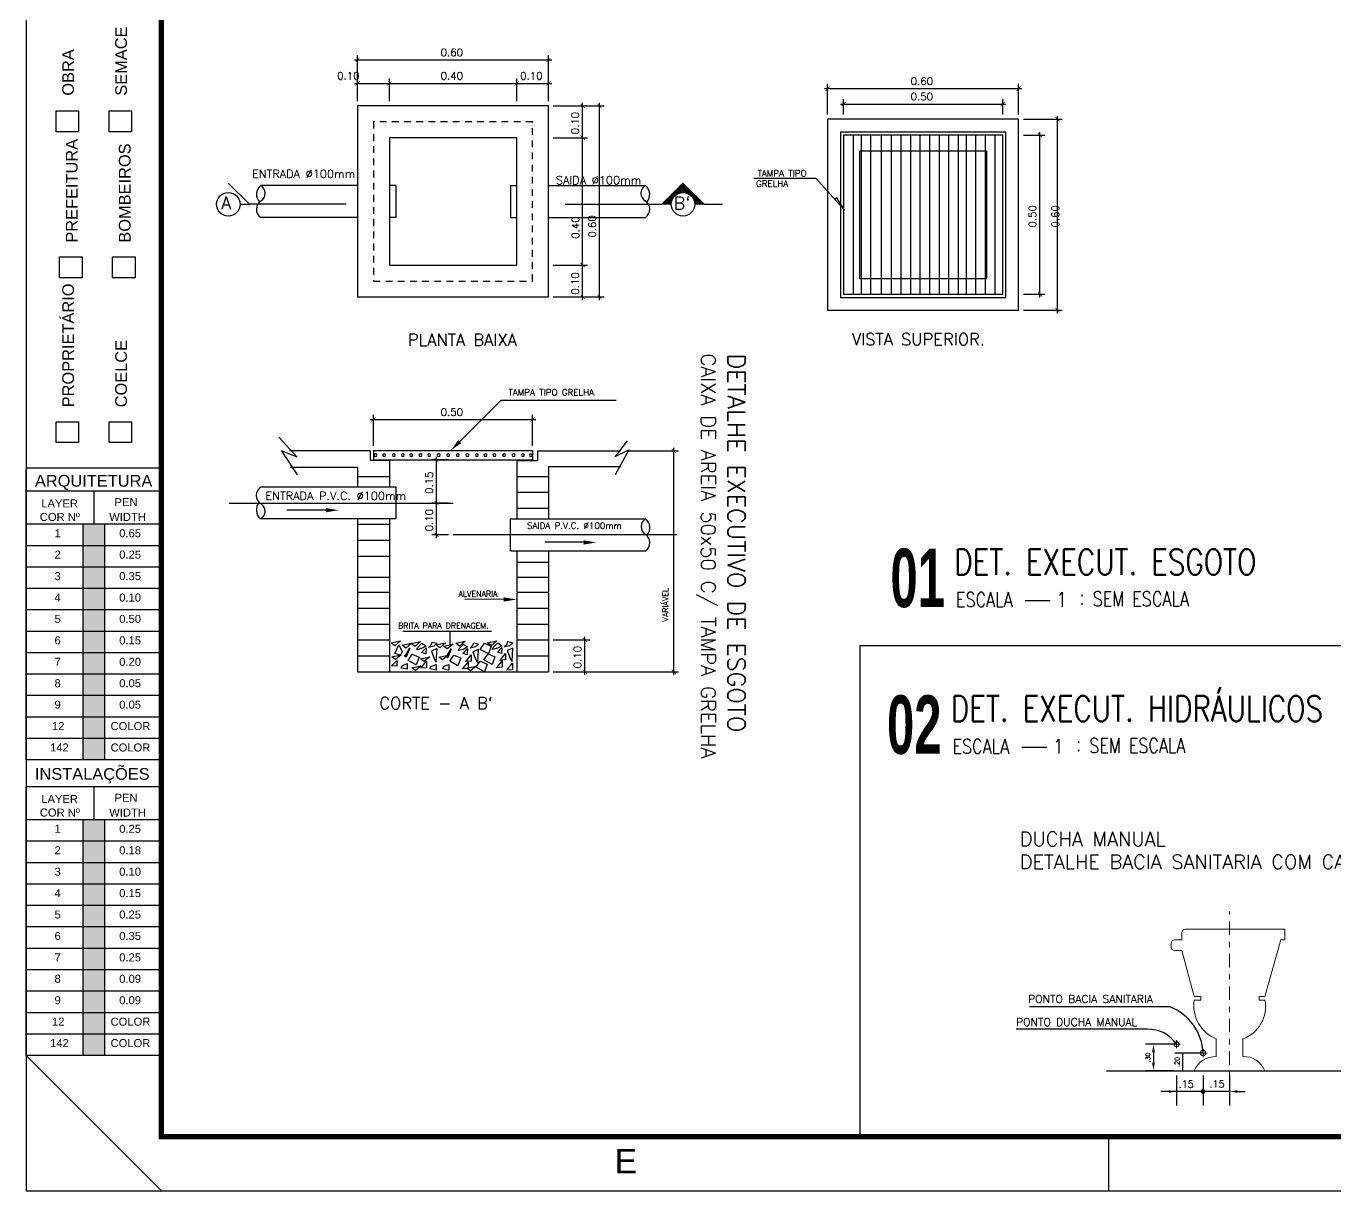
# Model space of a CAD drawing. Header units: millimetres. Extents: x 3923 to 4120, y 744 to 867.
# Drawn here: x 3923.03 to 3947.21, y 743.99 to 765.51 of the extents above; entities that cross this region are included whole.
import ezdxf
from ezdxf.enums import TextEntityAlignment as Align

# ---------------------------------------------------------------- set-up
doc = ezdxf.new("R2010")
doc.units = ezdxf.units.MM
for name, pattern in [('CENTER2', [28.575, 19.05, -3.175, 3.175, -3.175]), ('DASHDOT2', [0.5, 0.25, -0.125, 0, -0.125]), ('HIDDEN', [0.375, 0.25, -0.125])]:
    doc.linetypes.add(name, pattern=pattern)
for name, color, linetype in [('A-LAYOUT', 7, 'Continuous'), ('A-PEN-R', 1, 'Continuous'), ('CERC02', 3, 'Continuous'), ('DETALLHES_CAIXAS', 6, 'Continuous'), ("PRANCHA - PROJETU'S", 7, 'Continuous'), ('TEXT', 2, 'Continuous'), ('TUBELPAREDE', 2, 'Continuous'), ('TUBULACAO', 2, 'Continuous'), ('TXT_1', 2, 'Continuous'), ('TXT_2', 6, 'Continuous')]:
    doc.layers.add(name, color=color, linetype=linetype)
doc.layers.add('BLOCOS HIDRAULICA', color=4, linetype='Continuous', lineweight=9)
doc.styles.add('ADITIVOCAD', font='ROMANS.shx')
doc.styles.add('ARIAL', font='arial.ttf', dxfattribs={"height": 2})
doc.styles.add('REG140', font='romans.shx', dxfattribs={"width": 0.8, "height": 0.35})
doc.styles.add('REG80', font='romans.shx', dxfattribs={"width": 0.8, "height": 0.2})
doc.styles.add('ROMANS', font='romans__.ttf', dxfattribs={"height": 0.1})
doc.styles.add('SANSSERIF2', font='sanssb__.ttf', dxfattribs={"width": 0.8})

# ---------------------------------------------------------------- blocks, each defined once
blk = doc.blocks.new('ADFSGASDFG')
at = {"layer": "PRANCHA - PROJETU'S"}
h = blk.add_hatch(color=1, dxfattribs=at)
h.set_gradient(color1=(255, 0, 0), color2=(255, 0, 0), tint=1)
h.paths.add_polyline_path([(278.03, 60.265), (277.634, 60.265), (277.634, 59.869), (278.03, 59.869)])
h = blk.add_hatch(color=1, dxfattribs=at)
h.set_gradient(color1=(255, 255, 0), color2=(255, 255, 0), tint=1)
h.paths.add_polyline_path([(278.03, 59.473), (278.03, 59.869), (277.634, 59.869), (277.634, 59.473)])
h = blk.add_hatch(color=1, dxfattribs=at)
h.set_gradient(color1=(0, 255, 0), color2=(0, 255, 0), tint=1)
h.paths.add_polyline_path([(278.03, 59.473), (277.634, 59.473), (277.634, 59.077), (278.03, 59.077)])
h = blk.add_hatch(color=1, dxfattribs=at)
h.set_gradient(color1=(0, 255, 255), color2=(0, 255, 255), tint=1)
h.paths.add_polyline_path([(278.03, 59.077), (277.634, 59.077), (277.634, 58.681), (278.03, 58.681)])
h = blk.add_hatch(color=1, dxfattribs=at)
h.set_gradient(color1=(0, 0, 255), color2=(0, 0, 255), tint=1)
h.paths.add_polyline_path([(278.03, 58.681), (277.634, 58.681), (277.634, 58.285), (278.03, 58.285)])
h = blk.add_hatch(color=1, dxfattribs=at)
h.set_gradient(color1=(255, 0, 255), color2=(255, 0, 255), tint=1)
h.paths.add_polyline_path([(278.03, 58.285), (277.634, 58.285), (277.634, 57.889), (278.03, 57.889)])
h = blk.add_hatch(color=1, dxfattribs=at)
h.set_gradient(color1=(255, 255, 255), tint=1)
h.paths.add_polyline_path([(278.03, 57.889), (277.634, 57.889), (277.634, 57.493), (278.03, 57.493)])
h = blk.add_hatch(color=1, dxfattribs=at)
h.set_gradient(color1=(128, 128, 128), color2=(128, 128, 128), tint=1)
h.paths.add_polyline_path([(278.03, 57.493), (277.634, 57.493), (277.634, 57.097), (278.03, 57.097)])
h = blk.add_hatch(color=1, dxfattribs=at)
h.set_gradient(color1=(192, 192, 192), color2=(192, 192, 192), tint=1)
h.paths.add_polyline_path([(278.03, 57.097), (277.634, 57.097), (277.634, 56.701), (278.03, 56.701)])
h = blk.add_hatch(color=1, dxfattribs=at)
h.set_gradient(color1=(204, 0, 0), color2=(204, 0, 0), tint=1)
h.paths.add_polyline_path([(278.03, 56.305), (278.03, 56.701), (277.634, 56.701), (277.634, 56.305)])
h = blk.add_hatch(color=1, dxfattribs=at)
h.set_gradient(color1=(0, 153, 204), color2=(0, 153, 204), tint=1)
h.paths.add_polyline_path([(278.03, 56.305), (277.634, 56.305), (277.634, 55.909), (278.03, 55.909)])
h = blk.add_hatch(color=1, dxfattribs=at)
h.set_gradient(color1=(255, 0, 0), color2=(255, 0, 0), tint=1)
h.paths.add_polyline_path([(278.03, 54.802), (277.634, 54.802), (277.634, 54.406), (278.03, 54.406)])
h = blk.add_hatch(color=1, dxfattribs=at)
h.set_gradient(color1=(255, 255, 0), color2=(255, 255, 0), tint=1)
h.paths.add_polyline_path([(278.03, 54.01), (278.03, 54.406), (277.634, 54.406), (277.634, 54.01)])
h = blk.add_hatch(color=1, dxfattribs=at)
h.set_gradient(color1=(0, 255, 0), color2=(0, 255, 0), tint=1)
h.paths.add_polyline_path([(278.03, 54.01), (277.634, 54.01), (277.634, 53.614), (278.03, 53.614)])
h = blk.add_hatch(color=1, dxfattribs=at)
h.set_gradient(color1=(0, 255, 255), color2=(0, 255, 255), tint=1)
h.paths.add_polyline_path([(278.03, 53.614), (277.634, 53.614), (277.634, 53.218), (278.03, 53.218)])
h = blk.add_hatch(color=1, dxfattribs=at)
h.set_gradient(color1=(0, 0, 255), color2=(0, 0, 255), tint=1)
h.paths.add_polyline_path([(278.03, 53.218), (277.634, 53.218), (277.634, 52.822), (278.03, 52.822)])
h = blk.add_hatch(color=1, dxfattribs=at)
h.set_gradient(color1=(255, 0, 255), color2=(255, 0, 255), tint=1)
h.paths.add_polyline_path([(278.03, 52.822), (277.634, 52.822), (277.634, 52.426), (278.03, 52.426)])
h = blk.add_hatch(color=1, dxfattribs=at)
h.set_gradient(color1=(255, 255, 255), tint=1)
h.paths.add_polyline_path([(278.03, 52.426), (277.634, 52.426), (277.634, 52.03), (278.03, 52.03)])
h = blk.add_hatch(color=1, dxfattribs=at)
h.set_gradient(color1=(128, 128, 128), color2=(128, 128, 128), tint=1)
h.paths.add_polyline_path([(278.03, 52.03), (277.634, 52.03), (277.634, 51.634), (278.03, 51.634)])
h = blk.add_hatch(color=1, dxfattribs=at)
h.set_gradient(color1=(192, 192, 192), color2=(192, 192, 192), tint=1)
h.paths.add_polyline_path([(278.03, 51.634), (277.634, 51.634), (277.634, 51.238), (278.03, 51.238)])
h = blk.add_hatch(color=1, dxfattribs=at)
h.set_gradient(color1=(204, 0, 0), color2=(204, 0, 0), tint=1)
h.paths.add_polyline_path([(278.03, 50.842), (278.03, 51.238), (277.634, 51.238), (277.634, 50.842)])
h = blk.add_hatch(color=1, dxfattribs=at)
h.set_gradient(color1=(0, 153, 204), color2=(0, 153, 204), tint=1)
h.paths.add_polyline_path([(278.03, 50.842), (277.634, 50.842), (277.634, 50.446), (278.03, 50.446)])
at = {"layer": "PRANCHA - PROJETU'S", "color": 1}
for p, q in [((276.578, 107.346), (276.578, 47.946)), ((279.078, 47.946), (276.578, 50.446)), ((296.578, 48.946), (296.578, 47.946)), ((276.578, 47.946), (360.678, 47.946))]:
    blk.add_line(p, q, dxfattribs=at)
at = {"layer": "PRANCHA - PROJETU'S"}
for p, q in [((279.086, 61.299), (276.578, 61.299)), ((276.578, 55.909), (276.578, 61.272)), ((279.086, 60.876), (276.578, 60.876)), ((279.086, 60.876), (276.578, 60.876)), ((277.832, 60.265), (277.832, 60.876)), ((279.086, 60.876), (279.086, 55.909)), ((279.086, 60.265), (276.578, 60.265)), ((277.634, 55.909), (277.634, 60.265)), ((278.03, 55.909), (278.03, 60.265)), ((279.086, 59.869), (276.578, 59.869)), ((279.086, 59.473), (276.578, 59.473)), ((279.086, 59.077), (276.578, 59.077)), ((279.086, 58.681), (276.578, 58.681)), ((279.086, 58.285), (276.578, 58.285)), ((279.086, 57.889), (276.578, 57.889)), ((279.086, 57.493), (276.578, 57.493)), ((279.086, 57.097), (276.578, 57.097)), ((279.086, 56.701), (276.578, 56.701)), ((279.086, 56.305), (276.578, 56.305)), ((279.086, 55.909), (276.578, 55.909)), ((279.086, 55.413), (276.578, 55.413)), ((276.578, 50.446), (276.578, 55.413)), ((277.832, 54.802), (277.832, 55.413)), ((279.086, 55.413), (279.086, 50.446)), ((279.086, 54.802), (276.578, 54.802)), ((277.634, 50.446), (277.634, 54.802)), ((278.03, 50.446), (278.03, 54.802)), ((279.086, 54.406), (276.578, 54.406)), ((279.086, 54.01), (276.578, 54.01)), ((279.086, 53.614), (276.578, 53.614)), ((279.086, 53.218), (276.578, 53.218)), ((279.086, 52.822), (276.578, 52.822)), ((279.086, 52.426), (276.578, 52.426)), ((279.086, 52.03), (276.578, 52.03)), ((279.086, 51.634), (276.578, 51.634)), ((279.086, 51.238), (276.578, 51.238)), ((279.086, 50.842), (276.578, 50.842)), ((279.086, 50.446), (276.578, 50.446))]:
    blk.add_line(p, q, dxfattribs=at)
at = {"layer": "PRANCHA - PROJETU'S", "color": 4, "const_width": 0.1}
blk.add_lwpolyline([(279.078, 106.346), (359.678, 106.346), (359.678, 48.946), (279.078, 48.946)], close=True, dxfattribs=at)
at = {"layer": "PRANCHA - PROJETU'S"}
for points in [[(277.13, 67.904), (277.548, 67.904), (277.548, 67.518), (277.13, 67.518)], [(278.109, 67.904), (278.526, 67.904), (278.526, 67.518), (278.109, 67.518)], [(277.197, 65.206), (277.615, 65.206), (277.615, 64.821), (277.197, 64.821)], [(278.176, 65.206), (278.594, 65.206), (278.594, 64.821), (278.176, 64.821)], [(277.13, 62.158), (277.548, 62.158), (277.548, 61.773), (277.13, 61.773)], [(278.109, 62.158), (278.526, 62.158), (278.526, 61.773), (278.109, 61.773)]]:
    blk.add_lwpolyline(points, close=True, dxfattribs=at)
at = {"layer": "PRANCHA - PROJETU'S", "color": 2, "style": 'ARIAL'}
for s, height, p in [('SEMACE', 0.2168, (278.224, 68.185)), ('OBRA', 0.2168, (277.245, 68.185)), ('PREFEITURA', 0.2168, (277.312, 65.469)), ('BOMBEIROS', 0.2168, (278.291, 65.469)), ('PROPRIETÁRIO', 0.21676, (277.245, 62.426)), ('COELCE', 0.2168, (278.224, 62.426))]:
    blk.add_text(s, height=height, rotation=90, dxfattribs=at).set_placement(p, align=Align.TOP_LEFT)
for s, p in [('ARQUITETURA', (276.74, 61.176)), ('INSTALAÇÕES', (276.74, 55.759))]:
    blk.add_text(s, height=0.21676, dxfattribs=at).set_placement(p, align=Align.TOP_LEFT)
at = {"layer": "PRANCHA - PROJETU'S", "style": 'ARIAL'}
for s, height, p in [('LAYER', 0.1479, (276.858, 60.724)), ('PEN', 0.1479, (278.211, 60.747)), ('COR Nº', 0.1479, (276.83, 60.474)), ('WIDTH', 0.1479, (278.113, 60.474)), ('1', 0.148, (277.102, 60.173)), ('0.65', 0.1479, (278.298, 60.173)), ('2', 0.148, (277.102, 59.777)), ('0.25', 0.1479, (278.298, 59.777)), ('3', 0.148, (277.102, 59.381)), ('0.35', 0.1479, (278.298, 59.381)), ('4', 0.148, (277.102, 58.985)), ('0.10', 0.1479, (278.298, 58.985)), ('5', 0.148, (277.102, 58.589)), ('0.50', 0.1479, (278.298, 58.589)), ('6', 0.148, (277.102, 58.193)), ('0.15', 0.1479, (278.298, 58.193)), ('0.20', 0.1479, (278.298, 57.797)), ('7', 0.148, (277.102, 57.797)), ('8', 0.148, (277.102, 57.401)), ('0.05', 0.1479, (278.298, 57.401)), ('9', 0.148, (277.102, 57.005)), ('0.05', 0.1479, (278.298, 57.005)), ('12', 0.1479, (277.055, 56.609)), ('COLOR', 0.1479, (278.138, 56.609)), ('142', 0.1479, (277.02, 56.213)), ('COLOR', 0.1479, (278.138, 56.213)), ('LAYER', 0.1479, (276.858, 55.261)), ('PEN', 0.1479, (278.211, 55.284)), ('COR Nº', 0.1479, (276.83, 55.011)), ('WIDTH', 0.1479, (278.113, 55.011)), ('1', 0.148, (277.102, 54.71)), ('0.25', 0.1479, (278.298, 54.71)), ('2', 0.148, (277.102, 54.314)), ('0.18', 0.1479, (278.298, 54.314)), ('3', 0.148, (277.102, 53.918)), ('0.10', 0.1479, (278.298, 53.918)), ('4', 0.148, (277.102, 53.522)), ('0.15', 0.1479, (278.298, 53.522)), ('5', 0.148, (277.102, 53.126)), ('0.25', 0.1479, (278.298, 53.126)), ('6', 0.148, (277.102, 52.73)), ('0.35', 0.1479, (278.298, 52.73)), ('7', 0.148, (277.102, 52.334)), ('0.25', 0.1479, (278.298, 52.334)), ('8', 0.148, (277.102, 51.938)), ('0.09', 0.1479, (278.298, 51.938)), ('9', 0.148, (277.102, 51.542)), ('0.09', 0.1479, (278.298, 51.542)), ('12', 0.1479, (277.055, 51.146)), ('COLOR', 0.1479, (278.138, 51.146)), ('142', 0.1479, (277.02, 50.75)), ('COLOR', 0.1479, (278.138, 50.75))]:
    blk.add_text(s, height=height, dxfattribs=at).set_placement(p, align=Align.TOP_LEFT)
at = {"layer": "PRANCHA - PROJETU'S", "color": 50, "linetype": 'Continuous', "style": 'ARIAL'}
blk.add_text('E', height=0.45, dxfattribs=at).set_placement((287.661, 48.496), align=Align.MIDDLE)
blk = doc.blocks.new('CRBODADOSÇ')
at = {"layer": "PRANCHA - PROJETU'S", "color": 3}
blk.add_line((164.825, 196.917), (165.288, 196.917), dxfattribs=at)
at = {"layer": "PRANCHA - PROJETU'S", "color": 3, "style": 'REG80', "width": 0.8}
for s, p in [('ESCALA', (163.548, 196.799)), ('1', (165.407, 196.799)), (':', (165.829, 196.842))]:
    blk.add_text(s, height=0.27, dxfattribs=at).set_placement(p)
at = {"layer": "PRANCHA - PROJETU'S", "color": 2, "style": 'REG140', "width": 0.8}
for tag, p in [('PROJETO', (163.521, 198.067)), ('DESENHO', (163.516, 197.395))]:
    blk.add_attdef(tag, p, '', height=0.472, dxfattribs=at)
at = {"layer": "PRANCHA - PROJETU'S", "style": 'SANSSERIF2', "width": 0.6}
blk.add_attdef('00', text='', height=1.08, dxfattribs=at).set_placement((162.84, 196.795), align=Align.CENTER)
at = {"layer": "PRANCHA - PROJETU'S", "color": 3, "style": 'REG80', "width": 0.8}
blk.add_attdef('ESCALA', (166.075, 196.813), '', height=0.27, dxfattribs=at)
blk = doc.blocks.new('*X859')
at = {"color": 0}
for p, q in [((101.59, 65.457), (101.923, 65.79)), ((102.251, 65.457), (101.919, 65.789)), ((101.608, 65.457), (101.932, 65.781)), ((101.626, 65.457), (101.941, 65.772)), ((101.643, 65.457), (101.95, 65.763)), ((101.661, 65.457), (101.958, 65.755)), ((101.759, 65.543), (101.716, 65.586)), ((101.765, 65.554), (101.725, 65.594)), ((101.772, 65.565), (101.733, 65.603)), ((101.78, 65.575), (101.742, 65.612)), ((101.788, 65.584), (101.751, 65.621)), ((101.797, 65.593), (101.76, 65.63)), ((101.807, 65.601), (101.769, 65.639)), ((101.817, 65.609), (101.778, 65.648)), ((101.827, 65.615), (101.787, 65.656)), ((101.839, 65.622), (101.795, 65.665)), ((101.851, 65.627), (101.804, 65.674)), ((101.864, 65.632), (101.813, 65.683)), ((101.878, 65.636), (101.822, 65.692)), ((101.892, 65.639), (101.831, 65.701)), ((101.908, 65.641), (101.84, 65.709)), ((101.847, 65.626), (101.967, 65.746)), ((101.925, 65.641), (101.848, 65.718)), ((101.944, 65.64), (101.857, 65.727)), ((101.966, 65.636), (101.866, 65.736)), ((101.874, 65.635), (101.976, 65.737)), ((101.993, 65.627), (101.875, 65.745)), ((102.035, 65.602), (101.884, 65.754)), ((102.198, 65.457), (101.893, 65.762)), ((101.897, 65.64), (101.985, 65.728)), ((102.216, 65.457), (101.901, 65.771)), ((102.233, 65.457), (101.91, 65.78)), ((101.916, 65.641), (101.994, 65.719)), ((101.933, 65.641), (102.003, 65.71)), ((101.949, 65.639), (102.011, 65.702)), ((101.964, 65.636), (102.02, 65.693)), ((101.978, 65.633), (102.029, 65.684)), ((101.991, 65.628), (102.038, 65.675)), ((102.003, 65.622), (102.047, 65.666)), ((102.015, 65.616), (102.056, 65.657)), ((102.025, 65.609), (102.065, 65.649)), ((102.036, 65.602), (102.073, 65.64)), ((102.045, 65.594), (102.082, 65.631)), ((102.054, 65.585), (102.091, 65.622)), ((102.062, 65.576), (102.1, 65.613)), ((102.07, 65.566), (102.109, 65.604)), ((102.077, 65.555), (102.118, 65.595)), ((102.084, 65.544), (102.126, 65.587)), ((101.597, 65.457), (101.592, 65.462)), ((101.615, 65.457), (101.601, 65.471)), ((101.632, 65.457), (101.61, 65.48)), ((101.65, 65.457), (101.619, 65.488)), ((101.668, 65.457), (101.627, 65.497)), ((101.685, 65.457), (101.636, 65.506)), ((101.703, 65.457), (101.645, 65.515)), ((101.721, 65.457), (101.654, 65.524)), ((101.737, 65.458), (101.663, 65.533)), ((101.738, 65.475), (101.672, 65.541)), ((101.679, 65.457), (101.753, 65.531)), ((101.74, 65.49), (101.68, 65.55)), ((101.744, 65.505), (101.689, 65.559)), ((101.696, 65.457), (101.744, 65.504)), ((101.748, 65.518), (101.698, 65.568)), ((101.753, 65.531), (101.707, 65.577)), ((101.714, 65.457), (101.739, 65.482)), ((101.732, 65.457), (101.737, 65.463)), ((102.18, 65.457), (102.067, 65.571)), ((102.09, 65.532), (102.135, 65.578)), ((102.163, 65.457), (102.092, 65.528)), ((102.095, 65.52), (102.144, 65.569)), ((102.099, 65.506), (102.153, 65.56)), ((102.145, 65.457), (102.1, 65.502)), ((102.102, 65.492), (102.162, 65.551)), ((102.127, 65.457), (102.104, 65.48)), ((102.105, 65.477), (102.171, 65.542)), ((102.106, 65.46), (102.179, 65.534)), ((102.109, 65.457), (102.106, 65.461)), ((102.121, 65.457), (102.188, 65.525)), ((102.138, 65.457), (102.197, 65.516)), ((102.156, 65.457), (102.206, 65.507)), ((102.174, 65.457), (102.215, 65.498)), ((102.191, 65.457), (102.224, 65.489)), ((102.209, 65.457), (102.232, 65.481)), ((102.227, 65.457), (102.241, 65.472)), ((102.244, 65.457), (102.25, 65.463))]:
    blk.add_line(p, q, dxfattribs=at)

msp = doc.modelspace()

# ---------------------------------------------------------------- linework, layer by layer
at = {"color": 8}
for p, q in [((3944.17, 747.385), (3941.569, 747.385)), ((3943.745, 746.973), (3941.324, 746.973)), ((3944.4, 746.205), (3944.4, 746.205))]:
    msp.add_line(p, q, dxfattribs=at)
at = {"color": 8, "linetype": 'ByBlock'}
for p, q in [((3944.238, 746.695), (3943.715, 746.695)), ((3943.862, 746.548), (3943.862, 746.352)), ((3944.401, 746.532), (3944.401, 746.205)), ((3944.287, 746.118), (3944.287, 745.56)), ((3944.777, 746.118), (3944.777, 745.56)), ((3944.777, 746.118), (3944.777, 745.56)), ((3945.268, 746.118), (3945.268, 745.56)), ((3945.268, 745.821), (3943.997, 745.821)), ((3945.413, 745.821), (3945.558, 745.821))]:
    msp.add_line(p, q, dxfattribs=at)
at = {"linetype": 'ByBlock'}
for p, q in [((3944.777, 746.532), (3944.254, 746.532)), ((3944.238, 746.205), (3943.715, 746.205))]:
    msp.add_line(p, q, dxfattribs=at)
at = {"color": 8}
for centre, radius, start, end in [((3943.826, 746.497), 0.952, 2.1023, 68.8424), ((3943.761, 746.336), 0.637, 34.3393, 91.4406)]:
    msp.add_arc(centre, radius, start, end, dxfattribs=at)
at = {"color": 8, "linetype": 'ByBlock'}
for points in [[(3943.837, 746.548), (3943.886, 746.548), (3943.862, 746.695)], [(3943.837, 746.352), (3943.886, 746.352), (3943.862, 746.205)], [(3944.385, 746.44), (3944.416, 746.44), (3944.401, 746.532)], [(3944.385, 746.297), (3944.416, 746.297), (3944.401, 746.205)], [(3944.142, 745.846), (3944.142, 745.797), (3944.287, 745.821)], [(3945.413, 745.846), (3945.413, 745.797), (3945.268, 745.821)]]:
    msp.add_solid(points, dxfattribs=at)
at = {"layer": 'A-LAYOUT', "linetype": 'ByBlock'}
for p, q in [((3929.154, 764.124), (3929.154, 764.974)), ((3932.683, 764.124), (3932.683, 764.974)), ((3929.095, 764.885), (3932.741, 764.885)), ((3929.095, 764.453), (3929.801, 764.453)), ((3929.154, 764.124), (3929.154, 764.541)), ((3929.683, 764.453), (3932.153, 764.453)), ((3929.742, 764.124), (3929.742, 764.541)), ((3929.742, 764.124), (3929.742, 764.541)), ((3932.036, 764.453), (3932.741, 764.453)), ((3932.094, 764.124), (3932.094, 764.541)), ((3932.094, 764.124), (3932.094, 764.541)), ((3932.683, 764.124), (3932.683, 764.541)), ((3937.781, 764.355), (3941.428, 764.355)), ((3937.84, 763.877), (3937.84, 764.443)), ((3941.369, 763.877), (3941.369, 764.443)), ((3932.771, 764.035), (3933.711, 764.035)), ((3932.771, 764.035), (3933.402, 764.035)), ((3933.313, 763.388), (3933.313, 764.094)), ((3933.623, 760.448), (3933.623, 764.094)), ((3938.075, 764.071), (3941.134, 764.071)), ((3938.134, 763.877), (3938.134, 764.159)), ((3941.075, 763.877), (3941.075, 764.159)), ((3941.457, 763.789), (3942.177, 763.789)), ((3942.089, 760.201), (3942.089, 763.848)), ((3933.313, 761.036), (3933.313, 763.506)), ((3941.457, 763.495), (3941.852, 763.495)), ((3941.764, 760.495), (3941.764, 763.554)), ((3932.771, 763.447), (3933.402, 763.447)), ((3932.771, 763.447), (3933.402, 763.447)), ((3932.771, 761.095), (3933.402, 761.095)), ((3932.771, 761.095), (3933.402, 761.095)), ((3933.313, 760.448), (3933.313, 761.153)), ((3932.771, 760.506), (3933.711, 760.506)), ((3932.771, 760.506), (3933.402, 760.506)), ((3941.457, 760.554), (3941.852, 760.554)), ((3941.457, 760.26), (3942.177, 760.26)), ((3929.389, 758.24), (3932.447, 758.24)), ((3929.448, 757.757), (3929.448, 758.328)), ((3932.389, 757.757), (3932.389, 758.328)), ((3934.998, 753.519), (3934.998, 757.717)), ((3930.83, 757.493), (3930.524, 757.493)), ((3930.613, 756.638), (3930.613, 757.551)), ((3934.108, 757.659), (3935.087, 757.659)), ((3930.613, 756.05), (3930.613, 756.755)), ((3930.833, 756.697), (3930.524, 756.697)), ((3930.833, 756.697), (3930.524, 756.697)), ((3930.833, 756.108), (3930.524, 756.108)), ((3932.771, 754.166), (3933.444, 754.166)), ((3933.355, 753.519), (3933.355, 754.224)), ((3932.771, 753.577), (3935.087, 753.577)), ((3932.771, 753.577), (3933.444, 753.577))]:
    msp.add_line(p, q, dxfattribs=at)
at = {"layer": 'A-LAYOUT', "linetype": 'HIDDEN', "ltscale": 0.5}
for p, q in [((3932.389, 763.741), (3929.448, 763.741)), ((3929.448, 763.741), (3929.448, 760.8)), ((3932.389, 760.8), (3932.389, 763.741)), ((3929.448, 760.8), (3932.389, 760.8))]:
    msp.add_line(p, q, dxfattribs=at)
at = {"layer": 'A-LAYOUT'}
for p, q in [((3937.84, 763.789), (3937.84, 760.26)), ((3941.369, 763.789), (3937.84, 763.789)), ((3941.369, 760.26), (3941.369, 763.789)), ((3938.075, 763.554), (3938.075, 760.495)), ((3941.134, 763.554), (3938.075, 763.554)), ((3941.134, 760.495), (3941.134, 763.554)), ((3940.781, 763.201), (3938.428, 763.201)), ((3938.428, 763.201), (3938.428, 760.848)), ((3940.781, 760.848), (3940.781, 763.201)), ((3929.154, 762.565), (3927.364, 762.565)), ((3929.859, 762.565), (3929.742, 762.565)), ((3929.859, 762.565), (3929.859, 761.977)), ((3931.977, 762.565), (3931.977, 761.977)), ((3931.977, 762.565), (3932.094, 762.565)), ((3932.683, 762.565), (3934.472, 762.565)), ((3936.479, 762.702), (3937.619, 762.702)), ((3937.619, 762.702), (3938.149, 762.112)), ((3938.009, 762.336), (3937.971, 762.311)), ((3938.149, 762.112), (3938.009, 762.336)), ((3929.154, 761.977), (3927.364, 761.977)), ((3929.859, 761.977), (3929.742, 761.977)), ((3931.977, 761.977), (3932.094, 761.977)), ((3932.683, 761.977), (3934.472, 761.977)), ((3938.428, 760.848), (3940.781, 760.848)), ((3938.075, 760.495), (3941.134, 760.495)), ((3937.84, 760.26), (3941.369, 760.26)), ((3931.041, 757.833), (3931.806, 758.597)), ((3931.806, 758.597), (3933.93, 758.597)), ((3927.696, 757.916), (3928.036, 757.543)), ((3934.134, 757.848), (3933.913, 757.56)), ((3934.168, 757.679), (3933.913, 757.221)), ((3933.913, 757.56), (3934.168, 757.679)), ((3927.747, 757.662), (3928.036, 757.221)), ((3928.036, 757.543), (3927.747, 757.662)), ((3929.448, 757.669), (3932.389, 757.669)), ((3929.448, 757.669), (3929.448, 757.493)), ((3929.448, 757.493), (3932.389, 757.493)), ((3932.389, 757.669), (3932.389, 757.493)), ((3929.859, 756.991), (3927.362, 756.991)), ((3929.859, 756.991), (3929.859, 756.402)), ((3928.567, 756.565), (3927.846, 756.566)), ((3929.859, 756.402), (3927.362, 756.402)), ((3931.977, 756.402), (3934.475, 756.402)), ((3931.977, 755.814), (3931.977, 756.402)), ((3931.977, 755.814), (3934.475, 755.814)), ((3933.331, 755.973), (3932.611, 755.971)), ((3931.856, 754.919), (3931.136, 754.917)), ((3929.987, 754.332), (3931.627, 754.332)), ((3930.86, 754.332), (3930.86, 754.084)), ((3929.772, 754.113), (3929.945, 754.15)), ((3929.84, 754.06), (3929.772, 754.113)), ((3929.945, 754.15), (3929.84, 754.06)), ((3929.84, 753.917), (3929.915, 754.075)), ((3929.915, 754.075), (3929.975, 753.947)), ((3929.975, 754.068), (3930.148, 754.105)), ((3930.043, 754.015), (3929.975, 754.068)), ((3930.148, 754.105), (3930.043, 754.015)), ((3930.141, 754.098), (3930.314, 754.135)), ((3930.209, 754.045), (3930.141, 754.098)), ((3930.314, 754.135), (3930.209, 754.045)), ((3930.261, 754.022), (3930.344, 754.105)), ((3930.42, 754.053), (3930.337, 754.007)), ((3930.344, 754.105), (3930.42, 754.053)), ((3930.465, 754.03), (3930.517, 754.083)), ((3930.563, 754.053), (3930.465, 754.03)), ((3930.517, 754.083), (3930.533, 754.128)), ((3930.533, 754.128), (3930.623, 754.105)), ((3930.623, 754.105), (3930.563, 754.053)), ((3930.608, 754.075), (3930.781, 754.113)), ((3930.676, 754.022), (3930.608, 754.075)), ((3930.781, 754.113), (3930.676, 754.022)), ((3930.743, 754.053), (3930.917, 754.09)), ((3930.811, 754), (3930.743, 754.053)), ((3930.917, 754.09), (3930.811, 754)), ((3930.969, 754.105), (3931.143, 754.143)), ((3931.037, 754.053), (3930.969, 754.105)), ((3931.03, 754.007), (3931.112, 754.09)), ((3931.143, 754.143), (3931.037, 754.053)), ((3931.112, 754.09), (3931.188, 754.037)), ((3931.233, 754.015), (3931.286, 754.068)), ((3931.286, 754.068), (3931.301, 754.113)), ((3931.301, 754.113), (3931.391, 754.09)), ((3931.391, 754.09), (3931.331, 754.037)), ((3931.421, 753.992), (3931.496, 754.105)), ((3931.496, 754.105), (3931.625, 754.053)), ((3931.557, 754.113), (3931.73, 754.15)), ((3931.625, 754.06), (3931.557, 754.113)), ((3931.625, 754.053), (3931.572, 753.91)), ((3931.73, 754.15), (3931.625, 754.06)), ((3931.662, 754.03), (3931.745, 754.113)), ((3931.82, 754.06), (3931.737, 754.015)), ((3931.745, 754.113), (3931.82, 754.06)), ((3931.865, 754.037), (3931.918, 754.09)), ((3931.963, 754.06), (3931.865, 754.037)), ((3931.918, 754.09), (3931.933, 754.135)), ((3931.933, 754.135), (3932.024, 754.113)), ((3932.024, 754.113), (3931.963, 754.06)), ((3929.787, 753.857), (3929.96, 753.894)), ((3929.855, 753.804), (3929.787, 753.857)), ((3929.945, 753.887), (3929.84, 753.917)), ((3929.96, 753.894), (3929.855, 753.804)), ((3929.975, 753.947), (3929.945, 753.887)), ((3930.013, 753.872), (3930.043, 753.894)), ((3930.051, 753.849), (3930.013, 753.872)), ((3930.043, 753.894), (3930.118, 754.015)), ((3930.118, 754.015), (3930.051, 753.849)), ((3930.088, 753.789), (3930.164, 753.902)), ((3930.164, 753.902), (3930.292, 753.849)), ((3930.292, 753.849), (3930.239, 753.706)), ((3930.246, 753.985), (3930.261, 754.022)), ((3930.337, 754.007), (3930.246, 753.985)), ((3930.314, 753.819), (3930.487, 753.857)), ((3930.382, 753.767), (3930.314, 753.819)), ((3930.337, 753.932), (3930.42, 754.022)), ((3930.412, 753.91), (3930.337, 753.932)), ((3930.487, 753.857), (3930.382, 753.767)), ((3930.42, 754.022), (3930.412, 753.91)), ((3930.623, 754.007), (3930.517, 753.962)), ((3930.517, 753.962), (3930.578, 753.804)), ((3930.608, 753.759), (3930.623, 754.007)), ((3930.653, 753.849), (3930.826, 753.887)), ((3930.721, 753.797), (3930.653, 753.849)), ((3930.826, 753.887), (3930.721, 753.797)), ((3930.781, 753.857), (3930.811, 753.879)), ((3930.819, 753.834), (3930.781, 753.857)), ((3930.811, 753.879), (3930.886, 754)), ((3930.886, 754), (3930.819, 753.834)), ((3930.856, 753.774), (3930.932, 753.887)), ((3930.932, 753.887), (3931.06, 753.834)), ((3931.06, 753.834), (3931.007, 753.691)), ((3931.015, 753.97), (3931.03, 754.007)), ((3931.105, 753.992), (3931.015, 753.97)), ((3931.188, 754.037), (3931.105, 753.992)), ((3931.105, 753.917), (3931.188, 754.007)), ((3931.18, 753.894), (3931.105, 753.917)), ((3931.165, 753.782), (3931.255, 753.894)), ((3931.188, 754.007), (3931.18, 753.894)), ((3931.331, 754.037), (3931.233, 754.015)), ((3931.255, 753.894), (3931.255, 753.774)), ((3931.391, 753.992), (3931.286, 753.947)), ((3931.286, 753.947), (3931.346, 753.789)), ((3931.376, 753.744), (3931.391, 753.992)), ((3931.572, 753.91), (3931.421, 753.992)), ((3931.489, 753.797), (3931.564, 753.91)), ((3931.564, 753.91), (3931.692, 753.857)), ((3931.692, 753.857), (3931.64, 753.714)), ((3931.647, 753.992), (3931.662, 754.03)), ((3931.737, 754.015), (3931.647, 753.992)), ((3931.737, 753.94), (3931.82, 754.03)), ((3931.813, 753.917), (3931.737, 753.94)), ((3931.798, 753.804), (3931.888, 753.917)), ((3931.82, 754.03), (3931.813, 753.917)), ((3931.888, 753.917), (3931.888, 753.797)), ((3932.024, 754.015), (3931.918, 753.97)), ((3931.918, 753.97), (3931.978, 753.812)), ((3931.978, 753.812), (3932.009, 753.767)), ((3932.009, 753.767), (3932.024, 754.015)), ((3929.742, 753.577), (3932.094, 753.577)), ((3929.779, 753.691), (3929.885, 753.789)), ((3929.877, 753.684), (3929.779, 753.691)), ((3929.885, 753.789), (3929.877, 753.684)), ((3929.96, 753.646), (3929.975, 753.691)), ((3930.073, 753.624), (3929.96, 753.646)), ((3929.975, 753.691), (3930.073, 753.729)), ((3930.073, 753.729), (3930.073, 753.624)), ((3930.239, 753.706), (3930.088, 753.789)), ((3930.156, 753.654), (3930.329, 753.691)), ((3930.224, 753.601), (3930.156, 753.654)), ((3930.329, 753.691), (3930.224, 753.601)), ((3930.427, 753.654), (3930.314, 753.646)), ((3930.337, 753.661), (3930.427, 753.774)), ((3930.427, 753.774), (3930.427, 753.654)), ((3930.495, 753.631), (3930.51, 753.676)), ((3930.608, 753.608), (3930.495, 753.631)), ((3930.51, 753.676), (3930.608, 753.714)), ((3930.578, 753.804), (3930.608, 753.759)), ((3930.608, 753.714), (3930.608, 753.608)), ((3930.728, 753.631), (3930.743, 753.676)), ((3930.841, 753.608), (3930.728, 753.631)), ((3930.743, 753.676), (3930.841, 753.714)), ((3930.841, 753.714), (3930.841, 753.608)), ((3931.007, 753.691), (3930.856, 753.774)), ((3931.195, 753.639), (3931.082, 753.631)), ((3931.105, 753.646), (3931.195, 753.759)), ((3931.255, 753.774), (3931.143, 753.767)), ((3931.173, 753.646), (3931.346, 753.684)), ((3931.24, 753.593), (3931.173, 753.646)), ((3931.195, 753.759), (3931.195, 753.639)), ((3931.346, 753.684), (3931.24, 753.593)), ((3931.346, 753.789), (3931.376, 753.744)), ((3931.346, 753.661), (3931.421, 753.774)), ((3931.496, 753.578), (3931.346, 753.661)), ((3931.421, 753.774), (3931.549, 753.721)), ((3931.64, 753.714), (3931.489, 753.797)), ((3931.549, 753.721), (3931.496, 753.578)), ((3931.828, 753.661), (3931.715, 753.654)), ((3931.737, 753.669), (3931.828, 753.782)), ((3931.888, 753.797), (3931.775, 753.789)), ((3931.828, 753.782), (3931.828, 753.661)), ((3932.016, 753.616), (3931.903, 753.608)), ((3931.926, 753.624), (3932.016, 753.736)), ((3932.016, 753.736), (3932.016, 753.616))]:
    msp.add_line(p, q, dxfattribs=at)
at = {"layer": 'A-LAYOUT', "linetype": 'CENTER2'}
for p, q in [((3926.783, 756.697), (3930.922, 756.697)), ((3935.053, 756.108), (3930.922, 756.108))]:
    msp.add_line(p, q, dxfattribs=at)
at = {"layer": 'A-LAYOUT', "linetype": 'ByBlock', "const_width": 0.0115}
for points in [[(3929.192, 764.924), (3929.115, 764.847)], [(3932.644, 764.847), (3932.721, 764.924)], [(3929.192, 764.491), (3929.115, 764.414)], [(3929.703, 764.414), (3929.78, 764.491)], [(3929.78, 764.491), (3929.703, 764.414)], [(3932.133, 764.491), (3932.056, 764.414)], [(3932.056, 764.414), (3932.133, 764.491)], [(3932.644, 764.414), (3932.721, 764.491)], [(3937.878, 764.393), (3937.802, 764.316)], [(3941.331, 764.316), (3941.407, 764.393)], [(3933.352, 763.997), (3933.275, 764.074)], [(3933.661, 763.997), (3933.585, 764.074)], [(3938.172, 764.109), (3938.096, 764.033)], [(3941.037, 764.033), (3941.113, 764.109)], [(3942.127, 763.751), (3942.051, 763.827)], [(3933.275, 763.486), (3933.352, 763.409)], [(3933.352, 763.409), (3933.275, 763.486)], [(3941.802, 763.457), (3941.726, 763.533)], [(3933.352, 761.056), (3933.275, 761.133)], [(3933.275, 761.133), (3933.352, 761.056)], [(3941.726, 760.592), (3941.802, 760.516)], [(3933.275, 760.545), (3933.352, 760.468)], [(3933.585, 760.545), (3933.661, 760.468)], [(3942.051, 760.298), (3942.127, 760.222)], [(3929.486, 758.278), (3929.409, 758.202)], [(3932.35, 758.202), (3932.427, 758.278)], [(3935.037, 757.62), (3934.96, 757.697)], [(3930.651, 757.454), (3930.574, 757.531)], [(3930.574, 756.735), (3930.651, 756.658)], [(3930.651, 756.658), (3930.574, 756.735)], [(3930.574, 756.147), (3930.651, 756.07)], [(3933.394, 754.127), (3933.317, 754.204)], [(3933.317, 753.616), (3933.394, 753.539)], [(3934.96, 753.616), (3935.037, 753.539)]]:
    msp.add_lwpolyline(points, dxfattribs=at)
at = {"layer": 'A-LAYOUT'}
for centre, radius, start, end in [((3927.493, 762.401), 0.209, 128.1461, 222.7189), ((3927.28, 762.422), 0.166, 302.166, 59.5336), ((3934.556, 762.422), 0.166, 120.4664, 237.834), ((3934.343, 762.401), 0.209, 317.2811, 51.8539), ((3927.465, 762.128), 0.182, 122.166, 236.2528), ((3934.371, 762.128), 0.182, 303.7472, 57.834), ((3929.484, 757.581), 0.0265, 0, 180), ((3929.484, 757.581), 0.0265, 180, 0), ((3929.643, 757.581), 0.0265, 0, 180), ((3929.643, 757.581), 0.0265, 180, 0), ((3929.823, 757.581), 0.0265, 0, 180), ((3929.823, 757.581), 0.0265, 180, 0), ((3929.989, 757.581), 0.0265, 0, 180), ((3929.989, 757.581), 0.0265, 180, 0), ((3930.146, 757.581), 0.0265, 0, 180), ((3930.146, 757.581), 0.0265, 180, 0), ((3930.314, 757.581), 0.0265, 0, 180), ((3930.314, 757.581), 0.0265, 180, 0), ((3930.476, 757.581), 0.0265, 0, 180), ((3930.476, 757.581), 0.0265, 180, 0), ((3930.652, 757.581), 0.0265, 0, 180), ((3930.652, 757.581), 0.0265, 180, 0), ((3930.829, 757.581), 0.0265, 0, 180), ((3930.829, 757.581), 0.0265, 180, 0), ((3931.005, 757.581), 0.0265, 0, 180), ((3931.005, 757.581), 0.0265, 180, 0), ((3931.182, 757.581), 0.0265, 0, 180), ((3931.182, 757.581), 0.0265, 180, 0), ((3931.358, 757.581), 0.0265, 0, 180), ((3931.358, 757.581), 0.0265, 180, 0), ((3931.516, 757.581), 0.0265, 0, 180), ((3931.516, 757.581), 0.0265, 180, 0), ((3931.682, 757.581), 0.0265, 0, 180), ((3931.682, 757.581), 0.0265, 180, 0), ((3931.86, 757.581), 0.0265, 0, 180), ((3931.86, 757.581), 0.0265, 180, 0), ((3932.038, 757.581), 0.0265, 0, 180), ((3932.038, 757.581), 0.0265, 180, 0), ((3932.209, 757.581), 0.0265, 0, 180), ((3932.209, 757.581), 0.0265, 180, 0), ((3932.356, 757.581), 0.0265, 0, 180), ((3932.356, 757.581), 0.0265, 180, 0), ((3927.463, 756.84), 0.182, 123.7472, 237.834), ((3927.491, 756.567), 0.209, 137.2811, 231.8539), ((3927.278, 756.545), 0.166, 300.4664, 57.834), ((3934.559, 756.259), 0.166, 120.4664, 237.834), ((3934.346, 756.238), 0.209, 317.2811, 51.8539), ((3934.374, 755.965), 0.182, 303.7472, 57.834)]:
    msp.add_arc(centre, radius, start, end, dxfattribs=at)
for points in [[(3931.069, 757.805), (3931.014, 757.861), (3930.875, 757.667)], [(3928.567, 756.604), (3928.567, 756.526), (3928.802, 756.565)], [(3933.331, 756.008), (3933.331, 755.93), (3933.566, 755.968)], [(3931.856, 754.954), (3931.856, 754.876), (3932.091, 754.914)]]:
    msp.add_solid(points, dxfattribs=at)
at = {"layer": 'A-PEN-R'}
for p, q in [((3938.444, 744.986), (3938.444, 754.064)), ((3938.444, 754.064), (3988.629, 754.064))]:
    msp.add_line(p, q, dxfattribs=at)
at = {"layer": 'BLOCOS HIDRAULICA', "linetype": 'DASHDOT2'}
msp.add_line((3945.268, 745.715), (3945.268, 749.146), dxfattribs=at)
at = {"layer": 'BLOCOS HIDRAULICA'}
for p, q in [((3944.385, 748.623), (3944.385, 748.754)), ((3944.451, 748.819), (3946.291, 748.819)), ((3946.291, 748.819), (3946.291, 748.623)), ((3944.189, 748.492), (3944.189, 748.558)), ((3944.255, 748.623), (3944.385, 748.623)), ((3946.215, 748.623), (3945.921, 747.577)), ((3946.291, 748.623), (3946.215, 748.623)), ((3944.385, 748.427), (3944.255, 748.427)), ((3944.614, 747.577), (3944.385, 748.427)), ((3944.736, 747.577), (3944.614, 747.577)), ((3944.736, 747.512), (3944.736, 747.577)), ((3945.921, 747.577), (3945.812, 747.577)), ((3944.614, 747.512), (3944.736, 747.512)), ((3945.812, 747.512), (3945.921, 747.512)), ((3944.213, 746.695), (3944.362, 746.695)), ((3945.023, 746.467), (3945.023, 746.793)), ((3945.513, 746.793), (3945.513, 746.467)), ((3944.703, 746.532), (3944.852, 746.532))]:
    msp.add_line(p, q, dxfattribs=at)
at = {"layer": 'BLOCOS HIDRAULICA', "color": 8}
for p, q in [((3945.812, 747.577), (3945.812, 747.512)), ((3945.921, 746.205), (3944.614, 746.205))]:
    msp.add_line(p, q, dxfattribs=at)
at = {"layer": 'BLOCOS HIDRAULICA', "linetype": 'Continuous'}
for p, q in [((3944.287, 746.621), (3944.287, 746.769)), ((3944.777, 746.458), (3944.777, 746.606))]:
    msp.add_line(p, q, dxfattribs=at)
at = {"layer": 'BLOCOS HIDRAULICA'}
for centre in [(3944.287, 746.695), (3944.777, 746.532)]:
    msp.add_circle(centre, 0.0481, dxfattribs=at)
for centre, radius, start, end in [((3944.451, 748.754), 0.0653, 90, 180), ((3944.255, 748.558), 0.0653, 90, 180), ((3944.255, 748.492), 0.0653, 180, 270), ((3945.27, 747.409), 0.664, 171.092, 248.1169), ((3945.293, 747.393), 0.639, 290.0734, 10.7177), ((3945.009, 746.038), 0.429, 88.2287, 157.0098), ((3945.535, 746.052), 0.415, 21.6607, 93.1009)]:
    msp.add_arc(centre, radius, start, end, dxfattribs=at)
at = {"layer": 'DETALLHES_CAIXAS'}
for p, q in [((3929.154, 764.035), (3929.154, 760.506)), ((3932.683, 764.035), (3929.154, 764.035)), ((3932.683, 760.506), (3932.683, 764.035)), ((3938.134, 763.495), (3938.134, 760.554)), ((3941.075, 763.495), (3938.134, 763.495)), ((3938.31, 763.495), (3938.31, 760.554)), ((3938.458, 763.495), (3938.458, 760.554)), ((3938.634, 763.495), (3938.634, 760.554)), ((3938.83, 763.495), (3938.83, 760.554)), ((3939.016, 763.495), (3939.016, 760.554)), ((3939.193, 763.495), (3939.193, 760.554)), ((3939.369, 763.495), (3939.369, 760.554)), ((3939.546, 763.495), (3939.546, 760.554)), ((3939.722, 763.495), (3939.722, 760.554)), ((3939.899, 763.495), (3939.899, 760.554)), ((3940.075, 763.495), (3940.075, 760.554)), ((3940.251, 763.495), (3940.251, 760.554)), ((3940.399, 763.495), (3940.399, 760.554)), ((3940.575, 763.495), (3940.575, 760.554)), ((3940.752, 763.495), (3940.752, 760.554)), ((3940.928, 763.495), (3940.928, 760.554)), ((3941.075, 760.554), (3941.075, 763.495)), ((3932.094, 763.447), (3929.742, 763.447)), ((3929.742, 763.447), (3929.742, 761.095)), ((3932.094, 761.095), (3932.094, 763.447)), ((3929.742, 761.095), (3932.094, 761.095)), ((3929.154, 760.506), (3932.683, 760.506)), ((3938.134, 760.554), (3941.075, 760.554)), ((3929.384, 757.659), (3927.898, 757.659)), ((3929.384, 757.659), (3929.384, 757.483)), ((3929.742, 757.483), (3929.384, 757.483)), ((3929.742, 757.483), (3929.742, 756.991)), ((3932.094, 757.483), (3932.094, 756.402)), ((3932.094, 757.483), (3932.477, 757.483)), ((3932.477, 757.659), (3934.02, 757.659)), ((3932.477, 757.659), (3932.477, 757.483)), ((3929.154, 757.355), (3927.91, 757.355)), ((3929.154, 757.355), (3929.154, 756.991)), ((3932.683, 757.37), (3932.683, 756.402)), ((3932.683, 757.37), (3934.02, 757.37)), ((3929.154, 757.189), (3929.742, 757.189)), ((3932.094, 757.189), (3932.683, 757.189)), ((3932.094, 756.895), (3932.683, 756.895)), ((3932.094, 756.601), (3932.683, 756.601)), ((3929.154, 756.402), (3929.154, 755.048)), ((3929.154, 756.307), (3929.742, 756.307)), ((3929.742, 756.402), (3929.742, 755.048)), ((3929.154, 756.013), (3929.742, 756.013)), ((3932.094, 755.814), (3932.094, 755.048)), ((3932.683, 755.814), (3932.683, 755.048)), ((3929.154, 755.718), (3929.742, 755.718)), ((3932.094, 755.606), (3932.683, 755.606)), ((3929.154, 755.327), (3929.742, 755.327)), ((3932.094, 755.327), (3932.683, 755.327)), ((3929.154, 755.048), (3929.154, 753.577)), ((3929.154, 755.048), (3929.742, 755.048)), ((3929.742, 755.048), (3929.742, 753.577)), ((3932.094, 755.048), (3932.683, 755.048)), ((3932.094, 755.033), (3932.094, 753.577)), ((3932.683, 755.033), (3932.683, 753.577)), ((3929.154, 754.754), (3929.742, 754.754)), ((3932.094, 754.754), (3932.683, 754.754)), ((3929.154, 754.46), (3929.742, 754.46)), ((3932.094, 754.46), (3932.683, 754.46)), ((3929.154, 754.166), (3929.742, 754.166)), ((3932.094, 754.166), (3932.683, 754.166)), ((3929.154, 753.872), (3929.742, 753.872)), ((3932.094, 753.872), (3932.683, 753.872)), ((3929.154, 753.577), (3929.742, 753.577)), ((3932.094, 753.577), (3932.683, 753.577))]:
    msp.add_line(p, q, dxfattribs=at)
at = {"layer": 'TUBELPAREDE'}
msp.add_line((3942.991, 746.205), (3947.474, 746.205), dxfattribs=at)
at = {"layer": 'TUBULACAO', "color": 8, "const_width": 0.0454}
msp.add_lwpolyline([(3944.755, 745.821, 1), (3944.8, 745.821, 1)], format="xyb", close=True, dxfattribs=at)
at = {"layer": 'TXT_1'}
for p, q in [((3926.764, 762.611), (3927.157, 762.218)), ((3935.167, 762.611), (3934.774, 762.218)), ((3935.56, 762.218), (3935.167, 762.611)), ((3926.98, 762.218), (3927.157, 762.218)), ((3934.95, 762.218), (3934.774, 762.218)), ((3935.56, 762.218), (3935.384, 762.218))]:
    msp.add_line(p, q, dxfattribs=at)
for centre in [(3926.764, 762.218), (3935.167, 762.218)]:
    msp.add_circle(centre, 0.217, dxfattribs=at)
at = {"layer": 'TXT_2', "linetype": 'CENTER2'}
for p, q in [((3928.941, 762.218), (3927.157, 762.218)), ((3932.99, 762.218), (3934.774, 762.218)), ((3935.56, 762.218), (3935.895, 762.218))]:
    msp.add_line(p, q, dxfattribs=at)

# ---------------------------------------------------------------- block references
at = {"layer": "PRANCHA - PROJETU'S", "color": 1}
msp.add_blockref('ADFSGASDFG', (3646.451, 696.04), dxfattribs=at)
at = {"layer": "PRANCHA - PROJETU'S"}
for p, values in [((3776.664, 557.978), {'ESCALA': 'SEM ESCALA', 'DESENHO': 'DET. EXECUT. ESGOTO', '00': '01'}), ((3776.601, 555.267), {'ESCALA': 'SEM ESCALA', 'DESENHO': 'DET. EXECUT. HIDRÁULICOS', '00': '02'})]:
    msp.add_blockref('CRBODADOSÇ', p, dxfattribs=at).add_auto_attribs(values)
at = {"layer": 'TXT_1', "xscale": -1.176362552986596, "yscale": 1.176362552987934, "zscale": 1.176362552987666}
msp.add_blockref('*X859', (4055.064, 685.217), dxfattribs=at)

# ---------------------------------------------------------------- texts
at = {"color": 8, "linetype": 'ByBlock', "style": 'ROMANS'}
msp.add_text('.30', height=0.0817, rotation=90, dxfattribs=at).set_placement((3943.76, 746.452), align=Align.MIDDLE_CENTER)
msp.add_text('.20', height=0.0871, rotation=90, dxfattribs=at).set_placement((3944.299, 746.368), align=Align.MIDDLE)
for p in [(3944.467, 745.957), (3945.037, 745.96)]:
    msp.add_text('.15', height=0.1307, dxfattribs=at).set_placement(p, align=Align.MIDDLE_CENTER)
at = {"layer": 'A-LAYOUT', "style": 'ROMANS'}
for s, p in [('0.60', (3930.689, 764.954)), ('0.10', (3928.777, 764.521)), ('0.40', (3930.689, 764.521)), ('0.10', (3932.159, 764.521)), ('0.60', (3939.375, 764.424)), ('0.50', (3939.375, 764.14)), ('0.50', (3930.689, 758.309))]:
    msp.add_text(s, height=0.1376, dxfattribs=at).set_placement(p)
for s, height, p in [('0.10', 0.1376, (3933.245, 763.512)), ('0.50', 0.1376, (3941.695, 761.789)), ('0.60', 0.1376, (3942.117, 761.789)), ('0.40', 0.1376, (3933.249, 761.581)), ('0.60', 0.1376, (3933.558, 761.603)), ('0.10', 0.1376, (3933.245, 760.548)), ('0.15', 0.1376, (3930.544, 756.865)), ('0.10', 0.1376, (3930.544, 756.173)), ('VARIÁVEL', 0.1059, (3934.895, 754.506)), ('0.10', 0.1376, (3933.287, 753.642))]:
    msp.add_text(s, height=height, rotation=90, dxfattribs=at).set_placement(p)
for s, height, p in [('ENTRADA %%C100mm', 0.15293, (3927.205, 762.781)), ('TAMPA TIPO', 0.1176, (3936.544, 762.791)), ('SAIDA %%C100mm', 0.15293, (3932.819, 762.663)), ('GRELHA', 0.1176, (3936.518, 762.598)), ('TAMPA TIPO GRELHA ', 0.11764, (3931.941, 758.742)), ('ENTRADA P.V.C. %%C100mm', 0.15293, (3927.452, 756.83)), ('SAIDA P.V.C. %%C100mm', 0.11764, (3932.285, 756.28)), ('ALVENARIA', 0.1059, (3931.018, 755.019)), ('BRITA PARA DRENAGEM.', 0.10587, (3929.902, 754.431))]:
    msp.add_text(s, height=height, dxfattribs=at).set_placement(p, align=Align.MIDDLE_LEFT)
at = {"layer": 'CERC02', "style": 'ROMANS'}
for s, p in [('PONTO BACIA SANITARIA', (3941.546, 747.603)), ('PONTO DUCHA MANUAL', (3941.323, 747.177))]:
    msp.add_text(s, height=0.1452, dxfattribs=at).set_placement(p, align=Align.TOP_LEFT)
at = {"layer": 'TEXT', "style": 'ROMANS'}
for s, p in [('DUCHA MANUAL', (3941.391, 750.619)), ('DETALHE BACIA SANITARIA COM CAIXA ACOPLADA', (3941.391, 750.198))]:
    msp.add_text(s, height=0.26136, dxfattribs=at).set_placement(p, align=Align.TOP_LEFT)
at = {"layer": 'TXT_1', "style": 'ADITIVOCAD'}
for s, height, p in [('A', 0.235, (3926.723, 762.247)), ('B`', 0.2353, (3935.152, 762.241)), ('PLANTA BAIXA', 0.22057, (3931.089, 759.712)), ('VISTA SUPERIOR.', 0.22057, (3939.518, 759.723)), ('CORTE - A B`', 0.22057, (3930.605, 752.999))]:
    msp.add_text(s, height=height, dxfattribs=at).set_placement(p, align=Align.MIDDLE)
at = {"layer": 'TXT_2', "style": 'ADITIVOCAD'}
for s, height, p in [('CAIXA DE AREIA 50x50 C/ TAMPA GRELHA', 0.26468, (3935.503, 759.46)), ('DETALHE EXECUTIVO DE ESGOTO', 0.3235, (3935.995, 759.46))]:
    msp.add_text(s, height=height, rotation=270, dxfattribs=at).set_placement(p)

doc.saveas('drawing.dxf')
